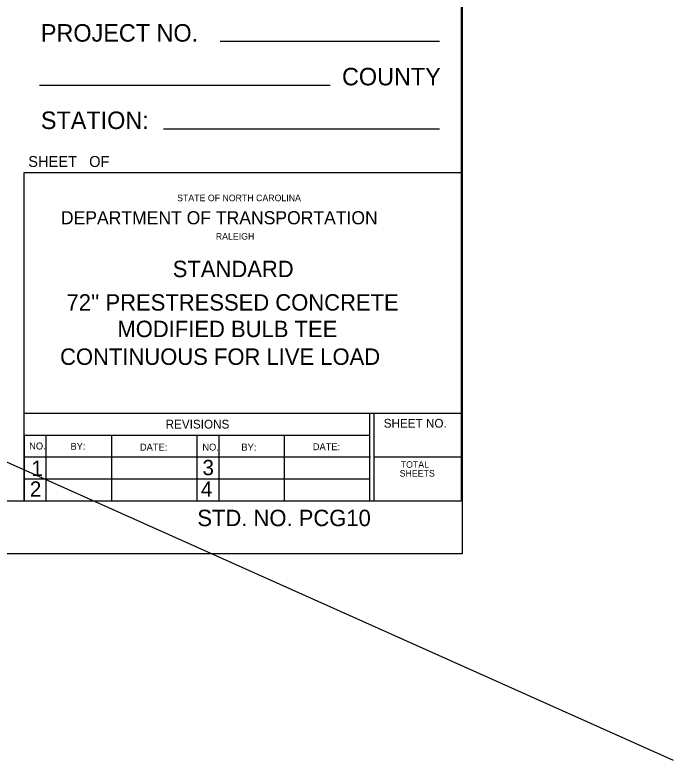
# Model space of a CAD drawing. Extents: x -34.4 to 56.5, y -7.9 to 33.3.
# Drawn here: x 37.18 to 47.18, y -3.14 to 8.2 of the extents above; entities that cross this region are included whole.
import ezdxf

# ---------------------------------------------------------------- set-up
doc = ezdxf.new("R2010")
doc.units = 0
for name, color, linetype in [('Default', 7, 'Continuous'), ('Enter Data Field Text', 7, 'Continuous'), ('Plan Sheet', 7, 'Continuous'), ('Plot Shape', 7, 'Continuous'), ('Text', 7, 'Continuous')]:
    doc.layers.add(name, color=color, linetype=linetype)

msp = doc.modelspace()

# ---------------------------------------------------------------- linework, layer by layer
at = {"layer": 'Default'}
msp.add_line((-34.293, 33.33), (47.184, -3.137), dxfattribs=at)
at = {"layer": 'Plan Sheet'}
for p, q in [((43.964, 28.737), (43.964, 0.807)), ((43.632, 7.79), (40.295, 7.79)), ((41.969, 7.125), (37.552, 7.125)), ((43.632, 6.461), (39.437, 6.461)), ((43.964, 5.796), (37.314, 5.796)), ((37.314, 5.796), (37.314, 0.807)), ((37.314, 2.138), (43.964, 2.138)), ((42.568, 2.138), (42.568, 0.807)), ((42.634, 2.138), (42.634, 0.807)), ((37.314, 1.806), (42.57, 1.806)), ((37.318, 1.806), (37.318, 0.807)), ((37.646, 1.806), (37.646, 0.807)), ((38.644, 1.8), (38.644, 0.803)), ((39.942, 1.806), (39.942, 0.799)), ((40.275, 1.806), (40.275, 0.807)), ((41.272, 1.806), (41.272, 0.807)), ((37.314, 1.473), (42.581, 1.473)), ((42.634, 1.473), (43.952, 1.473)), ((37.314, 1.141), (42.57, 1.141)), ((1.403, 0.807), (43.964, 0.807)), ((43.975, 0.001), (43.975, 0.001))]:
    msp.add_line(p, q, dxfattribs=at)
at = {"layer": 'Plot Shape'}
msp.add_lwpolyline([(0.001, 29.261), (43.975, 29.261), (43.975, 0.001), (0.001, 0.001)], close=True, dxfattribs=at)

# ---------------------------------------------------------------- texts
at = {"layer": 'Enter Data Field Text'}
msp.add_text('SHEET   OF  ', height=0.16625, dxfattribs=at).set_placement((37.379, 5.884))
at = {"layer": 'Plan Sheet'}
for s, height, p in [('PROJECT NO.', 0.26599, (37.571, 7.79)), ('COUNTY', 0.266, (42.15, 7.125)), ('STATION:', 0.266, (37.571, 6.461)), ('STATE OF NORTH CAROLINA', 0.09974, (39.643, 5.363)), ('DEPARTMENT OF TRANSPORTATION', 0.19948, (37.876, 5.012)), ('RALEIGH', 0.0997, (40.231, 4.779)), ('STANDARD', 0.25, (39.576, 4.208)), ("72'' PRESTRESSED CONCRETE", 0.25, (37.961, 3.699)), ('MODIFIED BULB TEE', 0.25, (38.735, 3.296)), ('CONTINUOUS FOR LIVE LOAD', 0.25, (37.863, 2.874)), ('REVISIONS', 0.133, (39.468, 1.906)), ('SHEET NO.', 0.133, (42.784, 1.919)), ('NO.', 0.106, (37.393, 1.587)), ('BY:', 0.106, (38.021, 1.582)), ('DATE:', 0.106, (39.077, 1.57)), ('NO.', 0.106, (40.026, 1.57)), ('BY:', 0.106, (40.62, 1.569)), ('DATE:', 0.106, (41.705, 1.576)), ('1', 0.233, (37.428, 1.185)), ('3', 0.233, (40.029, 1.196)), ('TOTAL', 0.0997, (43.043, 1.309)), ('SHEETS', 0.0997, (43.027, 1.175)), ('2', 0.233, (37.404, 0.869)), ('4', 0.233, (40.004, 0.869))]:
    msp.add_text(s, height=height, dxfattribs=at).set_placement(p)
at = {"layer": 'Text'}
msp.add_text('STD. NO. PCG10', height=0.25, dxfattribs=at).set_placement((39.95, 0.421))

doc.saveas('drawing.dxf')
